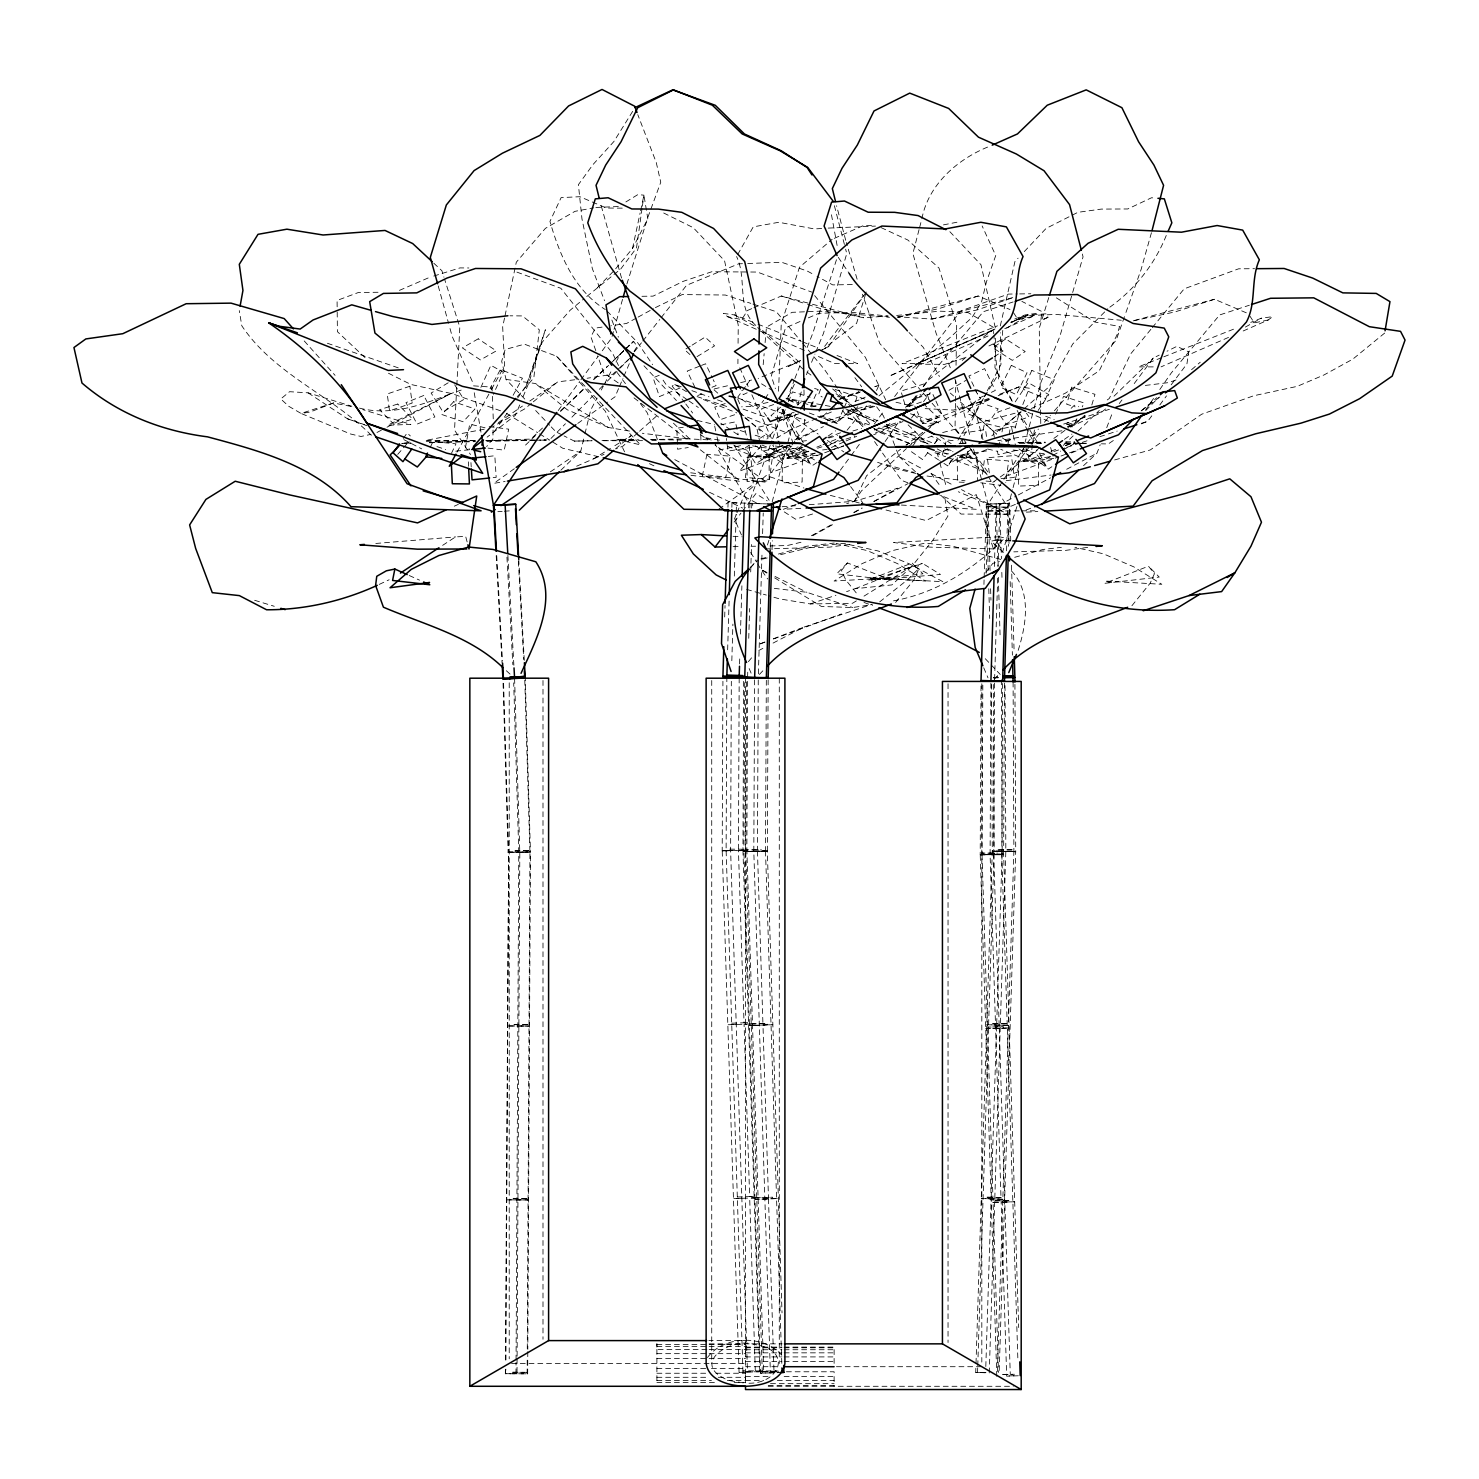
<?xml version="1.0" encoding="UTF-8"?>
<svg xmlns="http://www.w3.org/2000/svg" width="1479" height="1479" viewBox="0 0 1479 1479"><rect width="100%" height="100%" fill="white"/><g stroke="black" fill="none" stroke-linecap="round" stroke-linejoin="round"><path stroke-width="0.75" stroke-dasharray="5 3.75" d="M745.508 1374.878L745.508 1383.235L745.508 678.195M745.508 1352.028L745.508 1340.603L708.885 1340.603M747.579 681.375L746.858 850.702L722.196 850.61L722.917 681.283M726.855 676.716L726.115 850.61L722.196 850.61M730.626 850.647L722.214 850.943L739.075 1372.383L747.468 1372.068L730.626 850.647L731.329 681.32M738.465 849.186L739.186 676.753M742.014 850.684L742.014 849.205L726.134 849.149M743.66 681.357L742.957 850.684L746.858 850.702M527.781 1351.658L527.67 1373.825L505.337 1373.751L505.374 1369.166M505.411 1360.014L508.647 851.996L530.462 852.126L527.8 1349.366M505.337 1373.751L505.873 1369.129M505.929 1359.977L508.647 851.996M505.855 1373.695L512.289 1373.732L512.307 1372.253L527.67 1372.346L512.307 1372.253M513.231 1198.36L528.595 1198.452L513.231 1198.36L513.231 1199.82L528.595 1199.931L506.262 1199.857L528.595 1199.931M514.156 1024.448L529.537 1024.559L514.156 1024.448L514.156 1025.927L529.001 1026.075L507.205 1025.945L517.853 1026.038M515.986 1373.843L516.042 1362.399M516.06 1360.107L518.778 852.144L513.694 682.891M517.021 1372.272L517.095 1358.48M517.114 1356.169L517.946 1199.839M517.964 1198.36L518.87 1025.945L529.519 1026.019M518.889 1024.466L519.813 852.033L530.462 852.126M527.153 1373.88L527.227 1357.851M527.282 1348.7L529.944 852.163M768.156 679.841L767.342 851.46L765.512 851.516L743.919 851.405L744.732 679.785M743.919 851.405L745.73 851.331L746.562 677.437M754.623 679.878L753.809 851.497L770.393 1372.919L780.136 1372.586M767.342 851.46L757.451 849.889L758.265 677.474M765.512 851.516L766.325 679.915M1004.444 683.095L1003.631 854.714L1001.819 854.77L980.207 854.659L981.021 683.039M980.207 854.659L982.038 854.585L982.851 680.691M990.912 683.132L990.098 854.751L1006.681 1376.173L1018.384 1375.766M1003.631 854.714L993.759 853.143L994.572 680.71M1001.819 854.77L1002.633 683.169M737.91 363.686L737.947 359.157M738.076 343.276L738.243 325.14L724.562 260.766L693.318 227.711L660.78 211.552M955.434 403.416L955.046 428.134L960.574 435.51M955.471 401.179L955.785 380.953M956.044 365.258L956.673 324.862L938.999 268.069L907.81 240.005L879.728 226.971M493.062 430.019L492.914 438.986L486.628 446.566M493.246 418.834L492.415 396.187M995.478 338.229L994.96 367.698L1011.876 400.273M724.692 616.983L725.043 605.558M727.945 507.205L728.093 502.638L731.994 502.712L752.737 503.341L752.608 507.926M727.65 649.799L729.147 599.235M731.865 507.315L731.994 502.712M731.828 660.725L732.9 624.12M734.323 576.089L736.154 514.341M736.228 512.048L736.487 502.897L728.093 502.638M739.555 663.942L739.777 657.046M740.443 634.066L741.885 585.813M744.196 507.667L744.325 503.082L765.734 503.932M748.688 507.833L748.818 503.267L771.835 440.89M747.598 677.179L747.801 670.32M748.744 638.299L749.613 608.553M750.703 571.966L751.517 544.512M749.853 508.018L749.982 503.433L767.693 503.914M751.665 508.036L751.813 503.452M758.376 673.832L762.055 552.037M762.609 533.66L763.238 512.973M770.263 547.563L770.467 540.704M772.02 549.855L772.297 540.704M983.942 584.445L984.071 579.879M984.145 577.586L986.29 506.687L1009.695 507.352L1008.512 546.25M986.086 573.334L988.101 506.705M994.387 566.475L996.18 507.02L986.29 506.687M994.609 679.379L997.733 575.978M998.011 566.79L999.804 507.038L1009.695 507.352M1006.57 550.817L1007.883 507.352L1012.523 489.771M985.347 1372.789L975.733 1372.346L975.937 1365.468M976.011 1363.194L992.298 850.906L1013.891 851.571L1015.703 851.738L999.138 1373.159M977.545 1372.512L977.693 1367.927M977.767 1365.653L994.128 851.091L992.298 850.906M975.733 1372.346L981.427 1372.475L981.483 1371.015M987.011 1197.195L1002.891 1197.713L987.011 1197.195L986.955 1198.674L1004.648 1199.358L981.261 1198.526L1002.836 1199.192M992.538 1023.394L1008.419 1023.912L992.538 1023.394L992.483 1024.855L1010.175 1025.557L986.77 1024.725L1008.364 1025.372M985.809 1366.522L991.133 1198.766M991.189 1197.306L996.661 1024.965M996.717 1023.486L1002.189 851.164M989.248 1372.919L1005.831 851.497L1005.036 684.463M997.364 1371.532L1013.891 851.571M777.899 406.947L777.085 427.117L766.917 439.004M778.527 391.251L781.245 324.067L799.455 267.292L832.159 239.284M456.715 387.498L454.534 430.093L470.47 454.534M456.826 385.243L459.803 327.025L444.643 279.383M524.749 399.053L506.058 379.419L501.677 361.283L505.171 349.488L524.453 344.182L556.566 356.199L640.499 444.883L616.632 439.263L637.412 439.503M763.182 364.684L764.144 353.647M765.105 342.61L766.455 327.155L792.06 312.328L819.921 311.163L889.471 317.301M1002.762 330.409L998.51 378.975L1012.431 401.678M982.5 474.223L984.515 459.045L1008.641 460.949L1005.775 482.653M1007.846 445.29L1008.974 436.878M1009.251 434.771L1010.36 426.359L1016.923 427.357M1032.453 444.754L1031.602 451.058L1020.676 449.394M1032.73 442.646L1034.413 430.019M642.071 208.373L636.506 247.954L620.718 269.049L585.518 297.519M642.385 206.173L643.938 195.173L637.874 194.599L624.212 202.956M504.542 318.022L502.675 326.951L504.653 365.479L491.361 389.661M505.023 315.785L516.3 262.208L545.418 228.339L574.943 211.349L593.745 207.836M597.424 287.665L614.635 270.028L632.513 248.509L640.13 212.958M640.61 210.721L643.938 195.173L647.82 218.763L632.513 248.509M981.28 438.468L984.533 423.327L1002.928 427.616L1001.986 431.942M998.732 447.083L1000.118 440.594M725.117 1378.872C690.268 1362.325 733.085 1336.646 754.253 1344.522C794.648 1349.92 778.989 1386.1 745.508 1383.05M1000.303 325.916L1014.945 261.506L1018.07 258.196M560.855 470.23L580.785 451.077L584.427 435.954M584.944 433.791L590.694 410.034L597.035 398.017M919.051 229.633L912.876 253.575L936.133 333.367L950.664 368.53M919.624 227.452L921.306 220.926M921.879 218.763C928.479 184.08 958.226 158.493 990.08 146.088M772.167 501.899L795.406 414.028M797.736 405.246L801.803 389.864M1013.097 487.589L1024.152 445.845M1024.725 443.645L1033.451 410.681M1034.024 408.5L1041.013 382.137L1059.796 336.62L1083.053 256.828L1081.925 252.465M1015.204 428.06L1018.754 414.804M942.252 455.162L946.56 439.873L955.268 440.927M1151.438 232.721L1141.085 269.548L1125.223 314.509M613.434 331.592L611.603 338.081L599.587 354.387M614.044 329.429L622.604 299.146M626.893 284.005L648.098 216.673L660.762 182.231L656.232 162.413L637.782 114.641M968.061 451.465L966.212 458.009L955.323 456.715M855.528 401.733L858.689 391.066M1091.816 404.987L1094.978 394.301L1071.702 387.147L1066.655 404.229L1075.122 406.836M865.622 294.118L856.581 323.383L825.245 347.491M1048.777 297.538L1039.256 328.116L1040.809 426.876M768.951 540.223L766.196 548.912L829.46 547.138L851.368 544.124M1016.923 506.539L1002.503 552.166L996.68 539.983L991.115 541.185L1004.019 552.906M836.467 259.731L812.895 332.978L806.332 349.543M517.613 398.11L526.191 385.797L545.381 329.725L529.02 382.395L523.085 396.76M1124.465 316.654L1116.164 340.207L1051.865 413.676M820.586 389.199L818.571 394.745L822.195 397.001M526.191 385.797L542.257 342.111L570.228 310.165L583.817 298.924M772.63 438.745L783.741 408.629M786.92 400.033L794.075 380.658M1083.515 465.682L1096.937 453.24L1100.21 444.698M1106.736 427.653L1112.448 412.715M1022.802 404.562L1029.255 388.182L1018.865 386.943L997.419 395.078M794.87 378.513L800.601 364.019M785.257 409.683L783.667 413.639L805.759 420.239M788.455 401.77L792.467 391.861L810.141 397.167M811.361 406.392L814.559 398.48M519.702 404.969L515.468 415.229L487.109 437.137M736.209 514.71L734.453 518.963L741.46 534.954M737.078 512.603L744.954 493.487L766.159 475.572L803.966 488.033M806.406 374.742L808.126 370.6M811.546 362.337L814.947 354.054M815.816 351.984L823.489 333.367L846.764 253.575L845.637 249.212M1018.181 650.353C1026.223 624.951 1031.75 592.081 1011.377 570.839M618.573 388.589L615.061 396.779L609.459 400.772M619.461 386.537L622.973 378.365M623.861 376.313L630.017 362.004M1166.265 235.457C1154.766 264.149 1134.781 289.533 1109.527 307.392M1055.562 414.175L1063.567 396.409L1084.015 402.954L1082.24 406.91M843.27 409.591L837.927 421.441L817.499 414.878M844.158 407.612L847.726 399.718L837.502 396.427M876.511 390.548L878.951 385.15L874.625 386.703M1076.897 418.76L1074.235 424.676L1066.063 422.07M480.86 387.443L490.88 365.313L503.378 372.209L493.32 394.357M794.334 384.3L787.383 399.385L799.917 403.305M810.363 406.559L818.183 389.569L811.916 387.609M430.241 447.342L432.977 441.611L455.994 443.829L450.522 455.273M809.235 504.69L854.418 501.307L866.62 475.702L900.6 449.246M999.249 536.748L893.593 542.497L930.18 547.138L993.426 548.912L999.249 536.748L1004.814 537.949C973.995 569.212 935.967 593.56 892.133 601.084M951.256 460.098L949.13 464.166L971.407 449.376M959.723 443.811L962.884 437.71M963.938 435.676L986.16 392.952M987.214 390.918L1000.969 364.463L1000.414 332.72M601.25 390.031L603.377 386.019M604.43 384.022L611.825 370.009M616.04 362.004L620.274 353.999L623.602 350.856M513.102 395.318L522.457 378.217L500.42 369.491L490.067 388.496L494.06 390.086M457.011 452.149L490.252 391.676M737.688 254.573L753.236 226.879L778.786 222.275L814.448 228.949L825.874 228.247M957.967 440.095L983.498 398.424M634.029 351.466L637.153 346.382L633.585 341.39L625.266 349.266M984.663 396.538L997.419 375.721L993.943 335.992M632.661 111.369L613.877 141.54L592.968 164.594L578.4 184.672L581.968 218.892L592.321 268.568L604.541 300.736M990.061 570.432L988.046 504.099L1002.67 481.23M1003.871 479.325L1025.797 445.031M1027.018 443.127L1038.424 429.058M1015.223 401.863L1028.164 382.562L1048.796 394.597L1037.019 412.123M854.418 501.307L861.37 491.028L906.368 448.618M1171.165 384.799L1186.916 363.908L1188.765 351.91L1176.896 346.345L1167.06 351.207M866.269 292.029L828.647 346.548L821.751 350.153L863.496 295.652M494.319 431.591L509.035 410.441M885.089 441.555L899.177 421.275M909.419 406.522L917.091 395.466M923.488 386.259L935.005 369.676L983.35 311.699L1013.06 301.975M1145.707 409.775L1154.674 396.871M1159.795 389.513L1171.313 372.911L1219.639 314.953L1249.348 305.229M403.286 438.431L407.095 433.014L410.349 435.935M707.48 1357.537C724.137 1334.483 766.88 1334.483 783.556 1357.537M745.434 386.592L737.781 397.093L757.285 409.073L763.663 400.328M746.71 384.836L751.813 377.848M764.939 398.572L770.023 391.565M558.193 410.607L579.565 381.582M840.349 470.193L849.852 457.288M851.201 455.458L860.704 442.554M580.896 379.77L598.255 356.199M874.274 424.122L883.758 411.254M894.61 396.538L960.777 310.867L1008.475 294.081L1017.423 293.951M911.508 417.984L915.519 412.549M923.525 401.678L930.217 392.619M1141.437 423.881L1147.796 421.238L1151.808 415.802M1159.832 404.932L1166.506 395.873M912.081 446.769L922.656 432.589M927.888 452.463L922.6 459.562L909.437 450.319M886.402 424.288L934.469 443.755L937.15 440.058L931.511 436.083M794.907 441.056L771.409 472.448L822.546 453.572M796.294 439.208L804.576 428.134L804.41 416.893M1029.828 446.14L1007.698 475.683L1058.835 456.826M1031.196 444.292L1040.883 431.369M1119.252 403.601L1121.969 399.959M1134.227 383.56L1153.287 358.029L1159.203 355.108M734.12 522.087L740.924 513.176M742.292 511.401L755.898 493.598L767.231 500.9M751.036 567.252L756.582 560.079M934.525 443.682L938.721 438.246M953.363 458.656L947.762 465.885L940.404 461.097M985.938 572.281L992.871 563.333L999.416 561.521M634.399 351.78L641.461 342.795M642.866 341.002L659.782 319.427M661.187 317.634L686.57 285.281L738.668 263.835L745.453 263.576M907.44 406.67L916.019 395.817M923.192 386.777L928.923 379.53L992.002 330.279L996.217 328.486M847.06 430.26L866.749 405.782M895.608 602.471L913.874 579.953L918.145 570.45L912.173 562.944L868.45 580.082L922.933 573.815L912.173 562.944M1131.916 605.724L1150.163 583.207L1154.433 573.704L1148.48 566.198L1104.739 583.318L1159.222 577.069L1148.48 566.198M1150.865 329.355L1130.585 354.017L1109.324 398.461L1105.626 401.123M1152.307 327.58L1184.18 288.83L1238.607 268.808L1254.543 268.697M748.392 661.668L752.589 656.602M761.112 445.789L739.297 471.246L801.803 447.471M397.722 454.386L402.029 449.431M403.471 447.767L409.221 441.167M857.802 406.67L851.941 413.362L831.568 422.809M1044.396 422.218L1050.386 415.377M517.243 396.723L533.827 377.903L539.317 329.817L522.494 315.933L509.996 315.803M1024.281 251.596L1046.06 228.45L1077.858 212.329L1101.3 209.094L1127.793 208.964L1151.512 197.761L1155.783 198.131M759.393 674.442L763.885 669.728M994.202 679.268L1000.192 672.963M889.951 423.438L882.205 431.554L873.682 434.697M1021.176 411.901L991.817 435.824M550.964 438.45L565.459 423.715M571.911 417.17L592.839 395.891M599.272 389.347L605.724 382.784M607.333 381.157L618.61 369.695M620.219 368.049L629.869 358.232M1145.652 410.626L1158.408 397.722M847.449 562.944L836.707 573.815L891.19 580.082L847.449 562.944L841.496 570.45L845.766 579.953L858.393 595.556M1063.29 445.419L1076.379 432.718M1078.006 431.128L1099.285 410.459M1114.02 396.169L1153.287 358.029M525.544 445.087L535.509 435.492M560.43 411.532L585.388 387.664M593.671 379.567L608.664 365.313M610.328 363.723L623.62 350.967M625.284 349.377L633.585 341.39L628.63 346.123M542.479 428.041L530.869 439.078L487.072 440.539M560.689 410.718L585.555 387.073M593.837 379.197L607.093 366.607M613.711 360.303L626.967 347.694M826.632 412.844L821.714 417.503L836.966 422.846L851.701 408.888M1071.129 408.333L1074.401 405.228L1078.746 406.762M1084.717 415.248L1073.255 426.1L1064.547 423.049M628.316 359.693L612.676 374.335L587.108 378.254M750.019 567.733L758.283 560.134M637.948 432.681L622.955 446.122L616.651 448.858M639.612 431.184L656.288 416.265M999.249 430.888L1020.769 411.809M908.069 447.12L925.022 432.127M926.723 430.629L936.891 421.626L929.607 427.135M1024.097 408.87L1048.925 386.888L1072.719 344.015L1107.845 308.76M780.672 407.187L771.003 415.636L782.909 420.849L792.559 412.419M962.237 360.451L967.451 355.94M1191.556 369.695L1200.264 362.189M615.467 448.932L631.274 435.565L612.38 447.231M906.627 406.17L920.53 394.412M1141.196 410.885L1156.837 397.648M815.447 453.129L786.957 458.102L803.984 443.885L783.094 409.775M1049.554 456.752L1023.265 461.356L1040.273 447.139M531.553 403.249L524.601 408.943L492.895 426.636M533.309 401.826L557.675 381.878L578.049 379.363M1384.695 333.052L1352.786 359.157L1323.945 374.982L1297.249 386.352L1253.748 395.743L1201.651 414.231L1150.2 449.986L1111.709 460.764M878.896 395.928L948.427 338.987L972.184 317.338L981.538 302.03L986.438 281.842L995.737 255.553L982.148 225.973M879.691 601.898L907.551 579.731L916.888 570.413L918.33 565.015L922.489 563.333L940.478 574.462L871.593 580.193L922.489 563.333M1105.626 408.962L1100.376 413.103L1070.001 427.08M1004.777 328.652L1031.972 316.709L1036.261 313.419L1025.058 314.935L1012.32 319.963M1243.173 330.982L1268.279 319.963L1272.569 316.654L1261.347 318.188L1250.735 322.385M922.341 432.663L905.961 445.087L931.844 436.25M905.425 407.224L923.599 393.691M1141.733 410.459L1159.887 396.945M992.797 482.357L998.343 478.364M1000.192 477.033L1037.186 450.392M1053.843 438.413L1068.633 427.764M1070.482 426.433L1085.29 415.765M718.868 509.09L753.329 484.446L750.297 451.446L733.307 445.161M514.322 468.714L493.801 483.356L505.115 481.47M577.753 423.419L607.592 402.103M828.129 436.083L835.653 430.814M1064.418 439.337L1071.942 434.068M498.331 422.643L522.438 406.078M529.852 400.994L557.675 381.878M550.354 471.856L580.785 451.077M1113.336 440.52L1108.307 443.94L1101.393 443.829M442.628 545.344L455.55 536.914L465.645 536.378L467.327 542.682M802.949 447.213L799.27 449.616L811.879 465.885L817.388 462.298M1051.846 466.735L1048.167 469.139L1035.559 452.851M994.202 356.753L1003.058 351.022L990.19 342.167M749.224 445.234L745.49 447.619L755.695 463.814L776.161 450.651L772.759 445.253M760.391 438.061L765.974 434.475L768.248 438.061M856.341 600.899L852.514 603.284L810.4 603.95L779.47 598.866L768.507 595.704M864.013 596.129L911.914 566.328L933.046 539.946L947.91 516.116L944.378 495.077M576.644 466.199L593.486 458.878L610.494 448.396M690.231 346.271L684.666 349.691L692.56 356.957M692.098 345.125L705.113 337.12L714.597 345.846L694.15 358.399M1067.709 427.246L1085.142 416.542M448.192 382.784L431.147 393.044L442.979 411.938L463.833 399.422L453.184 382.414M949.019 390.253L965.879 380.417M1006.7 328.116L1028.349 315.563L1056.209 314.417L1121.341 320.24M681.227 386.814L674.831 384.503L672.15 386.037L684.444 402.233M804.447 449.708L790.137 457.843L781.097 445.419M812.84 535.657L834.581 523.511M854.344 512.473L862.257 508.055M874.126 501.436L908.198 483.541M1011.063 322.699L1025.058 314.935M1245.373 327.062L1261.347 318.188M636.192 318.17L626.578 323.457L610.993 325.768M638.115 317.098L653.496 308.649M811.398 535.749L833.509 523.584M853.623 512.529L861.665 508.11M873.719 501.473L897.845 488.199L846.709 503.673M787.697 445.327L762.184 459.359L725.579 445.586M797.514 439.929L823.415 426.581M814.448 453.24L800.49 460.782L762.258 445.161M826.41 446.769L838.371 440.298M1050.737 456.475L1036.779 464.036L1000.691 449.283M1052.734 455.403L1060.72 451.095M1062.698 450.004L1074.678 443.552L1065.287 443.441M1019.271 510.865L988.046 510.994L1016.276 496.02M1018.291 494.947L1050.552 477.828M1066.692 469.268L1096.937 453.24M376.979 432.478L384.984 428.263M386.98 427.209L450.947 393.58L461.208 390.068M758.801 650.501L762.868 648.375M773.055 643.088L803.633 627.207L871.186 604.56M798.863 361.246L758.191 378.458M800.49 360.562L788.436 366.552L800.194 360.765M824.616 348.545L828.647 346.548L824.672 348.508M947.281 449.228L937.501 454.09L939.257 460.598M655.419 307.595L682.189 294.58L725.357 295.024L750.814 303.361M964.493 357.807L944.711 364.352L915.834 364.167L994.036 329.872M988.933 345.957L1047.964 317.301L1046.577 313.788L1027.85 315.027L1010.97 322.2M747.209 392.785L743.271 394.653L741.33 390.678M983.498 396.039L979.579 397.906L977.619 393.913M991.355 392.342L995.293 390.474L984.607 368.604L968.874 376.017L976.658 391.935M379.234 584.408L389.143 579.768M782.631 445.493L774.478 449.283L752.534 445.845M794.87 439.818L813.228 431.295M861.055 399.071L865.233 397.148M808.884 451.631L763.146 457.214L793.095 443.478L782.188 409.738M454.293 506.188L458.361 504.339M1031.251 408.518L1065.12 393.322L1099.285 370.748L1116.978 334.92L1119.621 326.452L1094.793 322.034L1056.302 297.797M992.002 330.279L889.563 376.017L994.332 329.817M1047.964 317.301L1040.828 320.481L1041.882 311.551L1021.878 301.383M831.383 447.508L844.028 441.888M846.154 440.945L856.692 436.268M834.267 238.359L863.865 225.381L874.958 225.677M988.046 335.992L924.782 363.612L902.024 363.649L997.475 325.842M1228.531 337.397L1161.07 366.866M800.047 321.498L785.497 327.857L771.298 376.054L775.384 388.681M808.347 317.856L818.756 313.308L852.237 312.365L888.343 316.099M928.109 426.414L991.041 398.979M399.459 290.365L429.409 277.423M593.486 458.878L604.024 454.33M816.648 418.391L784.924 432.145L738.89 413.732M818.756 417.466L831.457 411.957M1018.865 386.943L997.604 395.984M751.757 308.649L747.524 310.461L741.663 319.63L727.65 316.709L723.36 313.419L734.582 314.935L755.787 323.328M753.865 307.743L781.374 296.003L810.252 303.657M1015.407 504.357L993.204 513.731L1007.883 514.248L961.498 489.641M659.227 375.278L653.126 377.811L659.412 396.594L681.764 387.258M843.659 446.159L828.591 450.836M875.457 432.959L903.022 421.515M1071.462 452.925L1077.821 450.3M986.752 449.505L959.15 460.782L955.157 458.619M1005.868 441.703L1012.228 439.097L1001.745 441.814M875.383 386.592L878.951 385.15M816.796 447.157L820.974 445.456M823.063 444.606L837.706 438.671M1050.996 451.243L1057.282 448.71M1065.638 445.308L1073.994 441.925M697.755 395.54L701.896 393.895M989.765 399.108L953.456 410.09L924.172 408.574M699.475 366.219L687.199 371.1L695.759 388.995M701.508 365.405L705.612 363.779L712.249 377.7M711.972 387.276L716.058 385.649L713.211 379.678M1161.662 357.659L1138.331 366.903L1154.249 366.884M1163.788 356.827L1235.889 328.264M855.102 588.716L911.914 566.328L891.892 584.908L855.102 588.716L846.58 591.618M796.164 504.339L783.334 509.312L801.489 508.277M1026.038 510.07L1032.471 507.593M350.874 406.411L333.551 402.972L309.832 412.123L301.013 413.417L288.812 406.318L280.77 398.96L289.57 391.695L308.094 392.841L351.836 406.263M764.902 642.034L758.45 644.511L764.828 642.145M773.517 638.743L803.633 627.207M827.667 437.636L844.916 431.073M988.841 398.35L922.378 423.623L938.777 422.902L910.472 413.787M1175.953 379.974L1169.039 382.543L1142.435 385.779M824.672 452.777L831.069 450.429M833.195 449.634L843.843 445.697M1060.961 456.031L1067.357 453.665M1069.483 452.888L1078.006 449.745M773.351 639.02L841.44 613.914M777.251 421.404L796.719 414.471M839.998 399.034L859.465 392.101M779.378 420.646L798.586 413.843M839.129 399.459L860.464 391.898M773.683 404.543L761.445 408.851L766.492 416.08M778.416 418.649L792.707 413.639M908.476 406.577L921.528 401.974M1009.991 407.797L997.733 412.105L1006.57 424.769L1028.996 416.875L1026.481 413.251M1065.472 445.678L1075.03 442.369M725.209 403.545L714.745 407.132L720.218 419.666L736.949 413.954M942.641 432.571L1018.107 412.401M810.4 603.95L835.931 595.242M854.917 401.401L858.966 400.033M827.39 420.812L873.091 406.059M786.957 458.102L808.81 451.058M817.554 448.248L821.917 446.843M830.662 444.033L843.769 439.799M845.951 439.097L854.696 436.287M874.348 429.945L900.582 421.497M1063.697 424.048L1109.379 409.313M1023.265 461.356L1045.098 454.312M1053.843 451.502L1064.769 447.989M1066.951 447.268L1080.058 443.053M1082.258 442.35L1088.803 440.243M1099.729 436.712L1106.292 434.604M1108.474 433.902L1117.2 431.092M1141.252 423.345L1147.796 421.238M333.551 402.972L301.013 413.417L350.486 433.976L360.987 436.471L370.989 434.364M978.266 296.003L938.851 308.649L896.089 317.763L978.266 296.003L1009.991 309.555M1246.298 312.808L1214.555 299.257L1175.158 311.884L1132.378 321.017M776.549 418.15L794.112 412.53M811.694 406.928L816.075 405.523M840.238 397.814L857.82 392.212M433.772 276.055L460.006 267.902L468.843 267.976M924.227 383.893L900.951 391.066L902.856 397.463M874.718 406.411L864.124 409.628L848.854 410.312L874.181 421.275M812.6 514.008L795.554 519.184L782.336 510.643M763.146 457.214L798.161 446.972M828.813 438.006L837.558 435.455M852.884 430.962L861.628 428.411M760.946 558.877L767.49 557.065M778.398 554.052L806.758 546.232L834.23 543.033M1014.686 557.306L1043.046 549.467L1061.367 547.341M915.519 431.886L905.203 434.715L882.945 425.046M931.825 319.094L1013.873 297.316L976.843 310.035L931.825 319.094L897.494 316.728M1134.596 320.425L1214.555 299.257M762.739 559.044L767.194 557.953M780.561 554.68L813.986 546.49L843.566 543.366L878.082 550.964L909.77 564.035L942.918 581.691L871.63 577.901L880.356 579.454M714.32 388.922L727.483 385.779M740.646 382.636L751.609 380.029M800.971 542.275L787.124 545.566L769.117 545.936M1016.498 450.374L998.14 454.663L996.735 448.174M768.026 402.399L750.056 406.54L741.626 406.817M484.243 429.206L424.307 440.668M884.257 579.269L891.079 577.771L834.101 581.044L862.165 563.591L892.558 550.558L925.41 543.033L952.883 546.232L1000.876 559.469M848.854 410.312L873.645 405.098M1031.972 316.709L1017.977 319.63L1012.117 310.461M1268.279 319.963L1254.266 322.884L1249.589 315.545M740.554 445.66L719.811 449.856L718.886 445.53M720.92 424.806L735.433 421.866L738.224 434.844M943.454 224.882L960.574 221.517M1061.904 430.796L997.863 440.668M683.28 427.228L676.846 428.244L677.567 449.209L688.271 447.527M752.072 447.397L728.019 451.058L726.337 438.45M961.516 433.273L985.569 429.613L986.678 438.024M964.326 454.312L988.36 450.651M602.082 327.099L595.39 328.098L590.879 336.824L596.924 353.777M774.663 577.864L821.363 606.445L852.68 607.518L872.425 604.578M1087.657 547.378L1065.749 550.373L1013.799 551.852M1006.238 480.675L1051.014 475.036M822.601 449.949L827.168 449.394M802.173 441.186L806.536 440.668M817.388 455.162L793.428 458.009L789.731 444.92M1053.677 458.416L1029.717 461.263L1026.019 448.174M404.044 443.127L410.811 442.332M455.754 451.169L469.435 449.745M488.236 456.456L494.818 455.754L496.168 477.329L491.786 477.772M770.393 1372.919L760.502 1373.159L743.919 851.738L745.749 851.571L767.324 850.906L782.021 1312.871M743.919 851.738L767.324 850.906M996.791 1376.413L980.226 854.991L982.038 854.825L1003.631 854.159L1018.68 1327.569M980.226 854.991L1003.631 854.159M753.255 1197.953L753.199 1196.474L749.65 1196.603L744.066 1024.263L767.102 1023.394L767.157 1024.855L749.446 1025.557L759.337 1025.298M987.565 1028.626L985.754 1028.792L1009.159 1027.979L987.565 1028.626L1003.446 1028.108L1003.391 1026.629L987.51 1027.147L1003.391 1026.629M756.786 1199.192L754.974 1199.358L778.379 1198.526L756.786 1199.192L772.667 1198.674L772.63 1197.195L756.749 1197.713L772.63 1197.195M1008.918 1200.449L993.038 1200.966L1008.918 1200.449L1008.974 1201.928L991.281 1202.612L1001.154 1202.372M760.502 1373.159L778.194 1372.475L778.157 1371.015L742.939 1370.811M375.814 543.459L455.55 536.914M1001.117 478.53L1014.28 477.495L1011.414 455.791L987.288 457.714L989.303 472.892M782.132 506.724L795.684 505.707M497.868 511.697L502.157 511.383M504.302 511.235L512.899 510.625M807.645 304.434L820.771 308.649L863.551 317.763L887.825 316.062M896.644 315.452L939.72 311.163L967.58 312.328L993.167 327.155L993.759 333.773M828.166 228.099L875.494 226.102M1026.444 512.159L1037.796 511.531M965.953 443.423L959.021 443.404L965.879 443.053M595.852 207.448L618.37 206.542M747.727 263.502L781.615 262.264L807.238 271.027L815.095 275.297M739.075 1372.383L763.719 1371.588L746.858 850.148L738.446 850.462L744.029 1022.802L747.579 1022.673L747.634 1024.134M736.228 1024.448L727.834 1024.744L752.478 1023.967M751.258 1025.372L772.851 1024.725L762.961 1024.965L768.451 1197.306M741.848 1198.267L733.455 1198.563L758.098 1197.787L749.687 1198.082L755.27 1370.423L758.819 1370.293M993.093 1202.445L1014.686 1201.78L1004.796 1202.02L1010.268 1374.361L1014.446 1374.25L1014.502 1375.729L1005.424 1376.025M1002.466 1374.638L1010.268 1374.361M410.996 443.071L401.789 443.386L410.977 443.164M429.446 442.461L475.554 440.927M988.231 570.432L986.234 504.117L1009.639 503.433L1010.878 544.605M986.234 504.117L1009.639 503.433M988.046 510.994L1002.725 510.495L958.337 491.749M515.043 850.906L530.406 850.425L515.043 850.906L515.099 852.385L530.443 851.886L525.248 678.066M503.063 683.243L508.129 852.496L530.443 851.886M722.214 850.943L746.858 850.148M731.698 1023.191L747.579 1022.673M751.221 1023.912L767.102 1023.394M737.318 1196.992L753.199 1196.474M762.277 1371.532L778.157 1371.015M1003.113 1374.62L1014.446 1374.25M993.296 677.918L1001.098 677.696M508.129 852.496L515.099 852.385M429.354 442.739L475.314 441.666M486.813 441.389L532.773 440.317M535.065 440.261L546.546 439.984L539.632 440.039M574.296 441.093L592.099 440.76L574.296 441.093L564.072 435.935M601.99 440.539L638.928 439.799M650.483 439.559L687.421 438.819L711.713 440.021M733.085 546.657L739.833 546.527M751.092 546.306L755.603 546.213M852.292 284.578L832.732 284.892L817.055 276.37M641.96 296.299L653.071 296.133L683.261 281.324L711.824 271.729L757.322 272.062L811.749 292.084M959.021 443.404L965.824 443.312M1017.977 442.554L1045.191 442.166M1065.601 441.87L1074.66 441.74M1019.66 293.914L1030.863 293.766M378.032 292.269L358.417 292.491L337.083 300.44L337.157 307.133M997.992 849.926L1013.891 849.87L997.992 849.926L998.011 851.405L992.298 851.46L991.503 684.426M1014.927 684.37L1015.722 851.405L992.298 851.46M475.11 440.576L424.399 441.001L474.371 440.631M486.628 440.483L537.339 440.058M485.722 440.557L538.005 440.169M540.279 440.15L549.356 440.095M1021.508 510.865L1034.893 510.81M998.011 851.405L1015.722 851.405M603.58 440.742L642.57 440.65M651.74 440.631L656.325 440.613M993.296 677.622L1001.098 677.604M1019.086 443.423L1044.507 443.423M1076.841 443.441L1086.085 443.441M709.162 1343.856L782.151 1343.856M656.898 1344.522L706.888 1344.522M709.162 1344.522L745.508 1344.522M656.898 1346.482L706.888 1346.482M709.162 1346.482L745.508 1346.482M745.508 1347.11L781.873 1347.11M784.147 1347.11L834.119 1347.11L834.119 1365.006M745.508 1347.776L781.873 1347.776M784.147 1347.776L834.119 1347.776M706.888 1349.606L656.898 1349.606L656.898 1343.856L656.898 1383.05M709.162 1349.606L745.508 1349.606M745.508 1349.735L781.873 1349.735M784.147 1349.735L834.119 1349.735M745.508 1352.841L781.873 1352.841M784.147 1352.841L834.119 1352.841M656.898 1353.655L706.888 1353.655M709.162 1353.655L745.508 1353.655M745.508 1356.909L781.873 1356.909M784.147 1356.909L834.119 1356.909M656.898 1358.388L706.888 1358.388M709.162 1358.388L745.508 1358.388M745.508 1361.623L781.873 1361.623M784.147 1361.623L834.119 1361.623M511.531 1363.453L745.508 1363.453M745.508 1366.707L777.325 1366.707M836.43 1366.707L981.816 1366.707M656.898 1368.519L709.162 1368.519M711.436 1368.519L745.508 1368.519M745.508 1371.772L777.325 1371.772M786.403 1371.772L834.119 1371.772L834.119 1386.285M656.898 1373.251L706.888 1373.251M715.984 1373.251L745.508 1373.251M745.508 1376.505L770.504 1376.505M784.147 1376.505L834.119 1376.505M656.898 1377.3L709.162 1377.3M718.258 1377.3L745.508 1377.3M656.898 1380.425L711.436 1380.425M727.335 1380.425L745.508 1380.425M745.508 1380.554L763.682 1380.554M777.325 1380.554L834.119 1380.554M656.898 1382.384L715.984 1382.384M734.157 1382.384L745.508 1382.384M770.504 1383.66L834.119 1383.66M768.23 1385.62L834.119 1385.62M768.23 1386.285L1013.3 1386.285M839.406 363.631L834.859 363.612L815.521 355.274M848.502 363.631L857.598 363.649L834.267 354.424M1007.883 514.248L961.036 514.063L940.921 495.391M757.451 849.889L745.749 849.87L761.63 849.926M993.759 853.143L982.038 853.106L997.937 853.18M745.73 851.331L761.63 851.405M982.038 854.585L997.918 854.659M512.289 1373.732L527.67 1373.825M622.252 208.151L606.445 208.04L579.86 196.707L561.133 197.613L549.948 221.406C559.728 255.183 574.24 290.087 605.318 309.555M508.129 852.052L518.778 852.144M651.278 439.651L681.301 440.002M1018.236 442.387L1045.468 442.739M1065.897 442.997L1079.522 443.182M1081.796 443.201L1086.325 443.275M1018.643 442.498L1043.934 442.905M1064.621 443.238L1078.413 443.46M1080.705 443.497L1087.601 443.608M1015.703 851.738L994.128 851.091M981.427 1372.475L985.975 1372.623M964.179 482.32L957.505 482.062L957.227 457.787L977.231 458.564L977.471 480.638M1067.413 426.599L1073.551 426.876L1064.972 423.604M996.68 539.983L1010.471 540.741M733.029 536.304L742.088 536.803M901.377 505.06L976.306 509.312L939.941 495.225M473.539 385.853L491.971 387.11L492.304 393.913M743.327 1382.883L728.629 1380.425M986.031 481.082L994.812 481.784M687.421 438.819L642.33 433.255M1013.097 449.986L1044.729 453.794M806.184 450.263L772.593 445.641M690.989 475.314L740.665 481.396L699.086 448.821M774.293 588.346L806.887 592.321L852.68 607.518M927 476.035L965.066 480.823M980.743 482.801L1000.895 485.334M690.693 472.799L766.843 482.357L715.041 445.068M489.161 426.655L508.684 429.15L504.228 450.189L482.542 447.397M506.058 379.419L535.472 383.523L608.461 427.505L631.034 431.332M719.478 440.15L704.059 437.488L710.512 439.929M935.412 451.594L948.575 453.887M957.338 455.421L972.664 458.102L965.861 452.408M805.852 401.918L785.996 398.258L801.008 402.473M808.052 402.306L834.544 407.169M359.526 408.13C390.77 416.172 422.088 405.117 450.947 393.58L387.609 425.268L410.922 424.381L362.78 409.628M737.836 398.054L794.278 417.485L818.164 434.087M1111.672 582.523L1104.85 581.025L1161.828 584.297L1133.764 566.845L1103.371 553.812L1074.9 547.285M875.383 579.269L868.543 577.771L925.54 581.044L897.457 563.591L867.082 550.558L836.411 543.532M895.997 402.27L911.175 405.653M915.926 473.465L895.997 468.825L875.66 461.614M987.584 449.024L997.789 451.409M697.219 420.443L714.412 424.473M598.718 456.771L562.796 448.266L551.186 441.075M485.057 427.801L469.73 424.085L465.386 448.008L469.749 449.061M830.311 495.373L859.281 502.989M812.47 304.249L863.551 317.763M886.013 510.015L926.15 520.571L976.269 494.596L993.426 548.912M803.152 403.083L816.038 406.688M886.346 464.609L914.151 472.43M746.599 589.363L766.325 595.076M697.053 396.594L728.999 407.243M254.647 600.289L274.281 606.298M740.203 430.518L746.581 432.534M755.103 435.214L763.608 437.913M787.013 445.29L793.41 447.305L816.685 461.245M781.374 296.003L805.445 303.731M864.79 399.053L832.141 388.515L849.519 403.231M842.79 410.737L848.133 417.984L869.985 425.028M878.729 427.838L928.978 444.033M944.268 448.95L953.012 451.761M961.738 454.589L972.664 458.102M752.94 304.064L776.29 311.699L801.193 341.557M436.971 446.603L445.697 449.524M308.094 392.841L347.473 418.779L364.315 424.602M327.414 343.257L399.182 368.179M500.531 410.792L452.426 393.765L410.848 384.448L388.478 373.244M347.473 418.779L366.884 425.712M691.895 390.659L708.959 396.797M717.5 399.885L723.897 402.177M743.105 409.11L764.44 416.782M864.013 602.471L872.481 605.521M516.91 272.118L560.855 288.294L612.676 353.407L618.499 365.535M909.4 443.349L877.435 431.554L874.329 428.3M934.968 452.777L945.617 456.715M947.743 457.492L988.231 472.448L967.488 444.735M1045.671 416.265L1054.25 419.537M809.383 413.029L837.262 423.623M907.847 482.801L901.432 480.305L882.223 452.629M757.914 324.178L800.324 340.965M802.45 341.815L817.295 347.694M703.301 399.496L736.782 412.9M878.045 420.905L863.44 414.989L851.257 404.691M947.022 448.84L951.2 450.54M848.133 417.984L865.086 425.028M873.571 428.559L909.622 443.515M608.461 427.505L567.141 409.701L535.472 383.523M884.719 425.841L899.491 432.219M845.729 408.888L875.623 421.866M1027.96 412.29L1048.944 421.423M727.65 316.709L807.164 351.595M788.714 400.143L798.623 404.525M409.239 575.516L419.518 580.138M649.429 463.666L655.641 466.643M709.495 492.304L742.643 508.092M767.009 572.502L761.038 569.526L757.599 563.832M774.996 576.459L806.887 592.321M562.038 434.9L555.901 431.794L551.223 426.895M403.859 439.651L421.737 448.895M896.551 450.078L898.992 456.475L923.192 469.324M931.252 473.594L953.437 485.352M674.794 459.655L759.485 504.579M907.293 432.755L927.241 443.534M937.205 448.913L947.189 454.312M734.582 314.935L760.539 329.355M766.88 573.094L761.038 569.526L767.656 578.936M761.556 383.837L771.298 389.827M674.831 384.503L686.607 391.769M506.65 413.473L537.635 432.663M539.576 433.865L549.245 439.873M737.892 434.715L720.772 423.216M755.381 445.845L782.576 463.13L775.125 446.566M940.126 436.434L951.163 443.626M927.536 452.722L938.555 459.895M1002.244 437.839L1007.828 441.537M1018.957 448.932L1046.799 467.419L1038.332 451.132M744.824 417.817L771.52 438.283M782.65 445.678L810.492 464.166L803.097 449.93M618.204 382.895L603.709 372.837L597.664 355.884M827.353 440.465L843.899 451.964M687.106 399.644L666.548 385.261L661.464 377.774M688.974 400.957L698.328 407.501M936.54 437.673L945.802 444.329M960.592 454.977L986.493 473.631M700.251 434.419L707.646 439.744M806.961 372.061L812.415 376.128M836.042 393.691L852.385 405.856M634.01 397.851L688.234 440.335M762.535 330.464L800.878 363.446M803.337 369.362L762.129 332.128M950.313 393.081L953.622 396.002M960.241 401.863L996.68 434.142L971.832 412.123M714.024 389.827L718.979 394.227M745.49 417.688L760.391 430.888M371.321 435.288C331.167 395.059 274.077 374.242 241.798 325.768L239.284 310.608M506.354 670.745L511.42 675.367M898.992 456.475L915.76 472.041M433.772 263.188L441.888 270.731L443.959 277.22M365.036 357.604L337.397 331.666L337.175 309.37M923.173 403.527L937.908 417.503L922.674 422.846L912.839 413.547M908.106 424.843L927.74 443.903M673.444 423.179L691.433 440.65M847.097 410.644L863.033 426.784M607.019 311.015L637.32 342.185L652.572 364.666M908.975 332.498L923.21 347.269L939.424 376.498M854.196 407.224L872.776 426.692M985.273 658.71L989.765 663.424M991.263 664.995L1000.229 674.442M535.657 410.515L549.67 425.249M949.869 231.704L980.984 264.759L995.626 329.17M755.806 325.435C736.117 307.872 747.339 278.533 736.579 256.551M643.957 365.775L676.439 400.55M304.23 340.946L335.067 375.352M556.566 356.199L605.299 411.18L624.563 451.834M921.62 391.269L879.765 343.461L862.405 294.21M923.118 392.989L930.605 401.53M932.084 403.231L960.5 435.732M802.653 343.313L824.616 369.676L837.41 388.09M814.633 295.597L865.344 357.271L885.644 399.681M685.812 404.026L692.653 413.029M966.101 442.905L961.96 437.359L962.921 443.792M854.899 377.681L861.702 386.795M876.677 406.854L883.481 415.969L885.939 422.365M850.61 486.573L862.775 502.86M617.224 372.616L626.763 385.372M640.389 403.601L647.192 412.715L657.804 440.446M799.769 439.836L792.023 429.206L775.92 438.339L779.803 443.645M930.994 473.28L941.125 487.349M838.704 389.938L850.222 406.522M851.497 408.37L863.015 424.954M874.551 441.555L880.948 450.781M838.297 257.364L849.131 273.319M974.827 389.846L980.706 398.627L960.093 410.626L955.379 403.619M971.352 450.189L987.177 474.962M988.397 476.867L1007.883 507.352M733.843 445.031L769.135 500.29M1019.401 413.029L1028.681 428.189M1029.846 430.075L1037.962 443.349M750.703 552.443L756.453 561.928M714.246 442.572L748.818 503.267M1017.164 410.441L1024.577 424.676M1025.631 426.71L1034.098 442.997M781.929 409.221L797.81 439.744M935.024 399.09L932.362 393.155L911.914 399.718L916.351 409.591M935.911 401.049L942.141 414.878L921.694 421.441L917.239 411.569M739.777 367.827L748.152 386.481M751.868 394.764L771.409 438.283M472.319 381.49L452.204 336.472L449.172 325.491M737.744 399.238L740.48 405.523M983.738 667.75L988.009 677.863M749.15 668.545L751.72 674.609M970.705 401.678L977.175 418.058L983.701 442.35M886.753 424.491L895.719 447.952M611.881 320.019L618.407 337.175M857.117 279.217L846.321 242.482M621.568 278.107L600.289 202.531M927.388 394.579L929.274 400.975M903.484 399.607L906.017 408.149M1050.608 447.49L1053.066 456.216M845.711 240.301L836.578 205.766M438.228 285.946L448.562 323.291M939.831 462.779L946.246 486.665M745.028 430.26L747.394 439.097M954.935 378.883L970.039 435.991M973.533 449.172L988.046 504.099M834.378 205.71L845.082 247.048M994.406 437.359L993.001 430.87L1011.396 426.581L1012.782 433.07M759.966 442.757L756.712 427.616L775.088 423.327L780.209 447.12L761.833 451.409L760.428 444.92M714.69 426.063L716.557 434.715M717.019 436.878L718.424 443.367M1013.244 435.233L1015.574 446.048M831.475 214.769L837.706 248.731M474.241 392.748L481.156 433.292M749.132 445.586L749.908 456.401L774.072 453.554L773.462 444.902M470.951 462.594L471.228 466.902M518.759 559.358L524.269 660.355M518.353 561.262L523.714 659.486M507.889 555.438L513.897 665.624M506.946 557.213L512.825 664.607M496.722 555.734L502.453 660.817M496.204 555.605L502.065 662.98M468.344 461.855L468.566 466.273M700.769 435.029L701.046 443.423M742.939 850.24L759.799 1371.68M726.134 850.85L742.976 1372.29M1001.801 854.326L1017.885 1359.756M993.74 854.4L999.212 1026.74M999.268 1028.219L1004.74 1200.541M982.038 854.825L998.491 1372.475M765.512 851.091L781.799 1363.361M757.451 851.164L762.924 1023.486M768.488 1198.766L773.979 1371.107M745.749 851.571L762.314 1372.993M1011.507 565.2L1014.132 652.11M1007.828 503.452L1009.14 547.119M1010.175 581.58L1012.394 655.123M999.767 503.766L1001.412 558.655M1001.819 572.373L1002.041 579.25M996.125 503.784L997.992 565.828M998.343 577.328L1000.137 637.061M997.142 676.273L997.179 677.752M990.616 588.734L990.948 600.16M988.785 588.734L989.691 618.462M524.786 680.303L529.926 851.83M514.6 678.436L519.758 850.776M503.581 683.298L508.647 852.551M803.984 389.938L804.095 396.686M1013.097 682.041L1013.891 851.331M1001.375 679.767L1002.17 849.889M993.315 684.481L994.11 851.516M981.816 683.742L981.816 1362.085M948.039 683.742L948.039 1342.507M779.285 678.195L779.285 1363.453M711.732 680.506L711.732 1363.453M542.996 680.488L542.996 1339.253M509.22 682.799L509.22 1358.831M782.409 458.564L782.132 482.857L802.117 482.062L802.394 457.787L782.409 458.564M1018.698 461.818L1018.439 486.092L1038.424 485.315L1038.702 461.041L1018.698 461.818M748.208 455.791L745.361 477.495L769.468 479.399L772.334 457.714L748.208 455.791M706.962 454.256L702.322 475.905L725.653 477.791L730.312 456.161L706.962 454.256M1031.843 370.416L1023.228 389.273L1045.671 398.609L1054.287 379.752L1031.843 370.416M1011.322 365.368L1000.636 387.221L1016.35 394.653L1027.055 372.782L1011.322 365.368M975.733 400.957L966.933 413.639L989.359 421.515L998.196 408.851L975.733 400.957M453.665 401.715L441.833 414.508L463.093 421.774L474.944 408.999L453.665 401.715M1005.738 338.913L992.871 347.768L1012.339 360.377L1025.206 351.54L1005.738 338.913M478.253 338.82L462.372 347.879L480.416 359.933L496.297 350.874L478.253 338.82M1027.85 315.027L1011.081 322.422L1027.85 315.027M423.807 395.466L405.985 402.621L417.06 424.103L434.863 416.967L423.807 395.466M409.868 386.222L387.221 393.987L389.55 410.848L412.16 403.064L409.868 386.222M397.759 404.044L379.548 409.683L394.338 424.713L412.549 419.093L397.759 404.044M769.135 456.567L747.061 457.251L747.098 481.562L769.154 480.841L769.135 456.567"/><path stroke-width="1.5" d="M758.893 350.856L758.653 364.463L777.695 401.086M759.023 344.052L759.337 325.916L744.677 261.506L713.562 228.45L681.782 212.329L658.321 209.094L631.829 208.964L608.128 197.761L595.298 198.87L587.773 222.811C596.887 248.269 611.493 271.156 629.777 291.012C663.442 315.656 693.207 346.012 709.624 384.947M731.347 676.735L722.935 676.458L723.823 646.73M725.098 603.266L727.89 509.497M727.372 658.987L726.855 676.55L722.935 676.698L745.971 676.79M729.276 594.632L731.791 509.608M739.5 666.234L739.223 675.422L745.971 677.123M742.144 576.607L744.122 509.978M771.946 552.148L768.156 677.937L744.75 677.271L749.779 510.31M744.75 677.271L754.641 677.604L759.67 510.625M766.344 677.918L770.189 549.837M770.541 538.411L771.576 504.099L773.388 504.117L772.5 533.845M983.794 589.03L981.039 680.506L1004.444 681.19L1008.234 555.383M981.039 680.747L990.93 680.839L994.11 575.627M1002.633 681.172L1006.423 555.383M1385.065 330.797L1389.964 301.642L1376.209 293.415L1342.858 292.879L1312.668 278.07L1284.105 268.475L1256.817 268.679M240.097 306.135L242.944 290.439L239.302 264.316L258.012 234.329L286.889 229.19L323.069 234.995L385.021 230.447L412.696 243.554L432.164 261.672M481.877 445.197L482.672 440.853M407.187 574.591L394.856 569.045L392.582 580.452L429.797 584.76L423.623 581.986M802.376 387.664L804.705 378.883M975.068 589.123L969.799 608.387L975.179 647.525L982.888 665.735M1152.049 230.558L1163.585 185.319L1153.916 165.056L1138.608 141.799L1121.914 107.708L1086.196 89.868L1047.261 105.212L1017.46 133.942L992.187 145.164M623.214 296.983L626.283 286.168M832.252 394.579L830.366 400.975L838.815 403.582M1049.461 295.338L1056.93 271.323L1088.119 243.259L1118.198 229.282L1181.481 232.203L1217.143 225.529L1242.693 230.114L1259.35 259.805C1250.365 279.919 1256.743 302.622 1246.427 321.997C1222.615 349.026 1194.533 371.895 1165.341 392.896M769.635 538.06L781.984 498.941M1008.77 672.594L1016.48 654.384M630.886 359.952L633.53 353.832M1168.133 231.242L1171.849 222.811L1164.343 198.87L1157.928 198.315M819.274 410.94L827.279 393.155L833.416 395.115M521.033 673.333C536.47 639.501 559.025 597.128 535.842 561.78L493.006 549.448L468.658 547.045L438.893 555.512L411.254 569.378L390.049 587.755L429.557 582.467L425.065 584.205M427.523 453.055L425.693 456.882L441.796 458.435M455.902 454.164L449.246 466.255L461.873 456.549M495.946 551.038L493.45 505.337L536.84 439.651L556.862 412.419M800.712 408.87L812.489 391.343L791.875 379.327L778.915 398.627L793.909 407.354M883.813 443.404L858.19 480.305L798.309 503.507M903.022 415.747L906.849 410.219M1141.88 415.303L1094.497 483.559L1034.597 506.761M399.496 443.848L393.155 452.888L402.935 461.67L411.809 449.024M839 472.041L833.564 479.399L789.157 496.815M726.189 579.99L716.15 574.924L693.355 553.941L681.375 535.232L701.249 534.566L715.06 547.027L728.666 529.223M749.65 569.045C725.468 594.151 733.473 633.733 746.581 662.481M427.413 455.44L417.318 466.994L404.839 458.971M515.727 398.443L473.502 446.418L476.312 459.729L446.64 453.147L367.014 423.29C342.388 383.135 307.281 349.284 268.716 322.866L388.182 370.453L403.508 369.676M766.88 666.567C799.067 631.792 848.65 621.125 891.375 604.005M1003.169 669.821C1035.374 635.046 1084.939 624.36 1127.682 607.259M1133.986 418.575L1118.494 434.808L1080.151 448.95M398.868 446.27L390.16 454.922L410.94 485.851M519.332 510.163L559.191 471.838M829.904 409.738L838.094 401.974L842.457 403.508M1041.604 504.579L1078.487 470.359M748.374 569.249L735.155 581.413L722.621 604.726L721.512 643.642L731.088 671.484M613.711 450.429L597.904 463.796L564.017 471.69L507.389 481.1M924.005 391.454L927.481 388.515L938.389 387.35L941.051 394.745L928.368 402.602L860.131 432.219M1160.312 394.708L1163.788 391.769L1174.677 390.604L1177.358 397.999L1164.676 405.856L1096.438 435.473M472.688 448.229L483.504 439.91M929.052 389.643C958.226 368.641 986.308 345.79 1010.139 318.743C1020.436 299.368 1014.058 276.665 1023.061 256.551L1006.386 226.879L980.836 222.275L945.192 228.949L881.909 226.047L851.812 240.005L820.642 268.069L802.968 324.862L803.947 387.701M516.189 467.364L575.886 424.75M826.243 437.414L822.472 440.058L837.022 459.562L850.185 450.319L839.61 436.139M1062.532 440.668L1058.779 443.293L1073.329 462.816L1086.492 453.572L1075.917 439.374M495.225 509.552L491.416 512.159L491.231 510.791L473.65 505.633M500.919 505.652L546.564 474.463M400.421 573.076L438.949 547.748M804.779 446.011L819.495 436.434L832.104 452.722L819.237 461.097M1041.087 449.265L1055.803 439.688L1068.393 455.976L1055.525 464.351M992.446 357.9L983.59 363.612L970.723 354.775M965.51 589.77L938.259 606.445C870.909 611.955 801.1 588.087 754.826 537.949L760.391 536.748L866.028 542.497L857.654 543.422M992.76 573.094L998.602 569.526L1014.668 542.959L1025.169 518.963L1014.668 493.487L993.463 475.572L949.37 490.104L833.49 520.571L787.383 496.685M1199.857 594.207L1174.566 609.699C1115.055 613.748 1051.403 597.516 1007.236 555.827M1227.108 577.531L1234.891 572.78L1250.957 546.213L1261.476 522.216L1250.975 496.741L1229.77 478.826L1185.677 493.357L1069.779 523.825L1023.671 499.939M548.598 1340.603L548.598 678.195L469.841 678.195L469.841 1386.285L548.598 1340.603L706.592 1340.603M1052.586 476.756L1060.646 472.485M952.735 592.321L998.602 569.526L985.347 588.346L952.735 592.321L906.941 607.518M1189.042 595.575L1234.891 572.78L1221.636 591.6L1189.042 595.575L1143.249 610.772M751.129 390.937L758.986 387.221L748.319 365.368L732.586 372.782L740.35 388.681M635.009 107.597L672.816 89.849L715.281 105.305L744.492 134.016L781.3 150.821L807.109 167.46L811.971 174.966M377.256 585.333C342.832 601.14 304.526 609.921 266.59 609.773L239.358 595.612L212.292 592.654L195.672 548.469L189.626 524.916L205.914 499.403L235.216 481.248L290.069 495.003L417.559 522.9L446.122 509.904M460.413 503.415L476.737 495.983L469.009 548.986L467.882 544.771M910.269 482.598L922.693 476.996M564.017 471.69L568.232 469.86M928.368 402.602L854.418 434.715L844.121 431.886L740.757 386.943L730.367 388.182L740.868 414.804L744.436 428.06M1164.676 405.856L1090.726 437.95L1080.409 435.14L1051.033 422.347M1017.423 503.507L1049.683 489.9L1058.428 457.344L1036.908 446.658L1009.473 445.234L975.271 441.278L934.025 434.05L895.553 416.357M732.327 390.974L713.969 398.609L705.354 379.752L727.797 370.416L736.394 389.273M968.616 394.227L950.257 401.863L941.642 382.987L964.086 373.669L970.779 388.348M839.795 437.839L852.329 432.755M1078.173 440.224L1088.636 435.991M664.607 408.796L693.614 397.204M772.241 503.452L778.583 500.956M845.97 444.92L871.538 435.492M777.769 403.101L783.888 400.957L787.66 406.392M776.383 419.37L770.263 421.515L767.749 417.891M1015.186 301.272L1034.283 295.024L1077.451 294.58L1133.043 323.457L1164.232 328.098L1168.761 336.824L1155.931 372.837C1106.292 417.633 1039.515 422.828 979.006 443.275M1251.474 304.526L1270.572 298.277L1313.74 297.834L1369.351 326.693L1400.539 331.351L1405.05 340.078L1392.22 376.091L1359.608 398.701L1329.436 414.065L1300.854 423.179L1255.726 433.772L1202.519 450.559L1152.086 480.767L1133.154 506.114L1044.599 511.142M881.798 403.249L927.481 388.515M1115.906 407.206L1163.788 391.769M1123.763 428.984L1136.87 424.75M972.609 445.29L966.231 447.305L915.797 477.514L896.866 502.86L806.037 508.018M1090.319 466.772L1068.929 472.799L1053.251 474.759M1094.608 465.571L1109.583 461.374M394.856 569.045L386.389 570.802L376.757 576.292L375.611 585.499L383.412 607.185C424.251 624.693 470.377 635.988 502.971 667.658M687.569 426.562L698.273 424.898M1096.05 546.454L1102.336 545.751L1012.764 540.87M471.709 449.505L485.371 448.082M472.873 458.065L486.036 456.678M489.586 478.013L472.041 479.843L471.357 469.065M783.685 1365.468L783.907 1372.346L782.095 1372.512L781.947 1367.927M364.407 544.401L359.859 544.771L417.374 549.171L466.772 548.986M773.11 507.408L779.877 506.909M481.544 435.529L493.45 505.337L515.746 504.265L518.759 559.358M493.45 505.337L515.746 504.265M509.811 677.327L525.156 676.439L509.811 677.327L509.885 678.787L525.23 677.9L524.398 662.666M525.23 677.9L502.915 678.676M502.194 665.273L502.934 678.972L509.885 678.787M768.156 677.567L754.641 677.604M1004.463 680.802L990.93 680.839M1003.945 676.069L1013.023 675.792L1003.28 676.069M1004.001 677.548L1014.89 677.271L1014.261 656.676M780.099 1372.438L783.907 1372.346M715.06 547.027L726.318 546.805M628.612 296.521L619.719 296.669L605.965 304.896L610.864 334.051M695.999 442.979L659.689 443.441L800.62 443.404L822.121 454.09L813.395 486.665L756.915 510.495L771.576 510.994L763.515 506.705M711.898 442.776L773.166 441.981L800.62 443.404M954.99 445.937L895.978 446.695L960.666 446.676M968.616 445.752L1009.473 445.234L887.64 447.194L874.2 438.08L866.232 430.001M1003.317 677.456L1014.89 677.511L1014.908 682.078M965.288 446.676L1036.908 446.658L984.755 445.9M784.443 1343.856L942.437 1343.856L1021.194 1389.539L1021.194 681.431L942.437 681.431L942.437 1343.856M784.147 1366.707L834.119 1366.707M469.841 1386.285L745.508 1386.285C760.631 1385.915 782.225 1381.164 784.905 1363.453L784.905 678.195L706.13 678.195L706.13 1363.453C708.811 1381.164 730.404 1385.915 745.508 1386.285L745.508 1389.539L1021.194 1389.539M771.576 510.994L724.747 510.81L662.703 453.24L658.617 442.572M507.907 315.767L431.905 324.437L392.767 316.524L375.5 311.607M728.833 509.848L683.945 509.294L637.763 464.591M722.935 676.458L742.735 677.012M767.675 503.988L771.576 504.099M726.892 675.071L742.772 675.552M1057.171 426.155L1061.256 426.34M820.863 422.902L827.02 423.179M1147.075 413.565L1131.805 412.881L1104.258 404.543L1067.413 412.789L1042.473 413.344L1014.021 405.505L977.064 390.179L966.674 391.436L969.91 399.626M910.768 410.312L895.516 409.628L867.97 401.29C831.642 414.508 792.393 412.068 758.098 394.412M701.249 534.566L726.207 535.934M876.4 503.636L899.103 504.931M891.412 407.927L862.368 390.123L826.89 385.797L819.976 383.209L809.013 367.162L807.164 355.163L819.033 349.599L842.642 361.283L877.01 394.653M686.459 474.759L661.612 471.709L603.21 457.843M711.732 392.416C676.938 384.54 644.752 365.831 618.333 342.093M729.129 396.169L735.655 397.574M474.13 450.134L480.693 451.724M825.855 494.208L806.055 488.717M861.499 503.563L881.558 508.85M845.729 453.24L871.39 460.431M682.133 470.377L609.44 449.986L557.99 414.231L505.873 395.743L462.391 386.352L435.676 374.982L406.854 359.157L374.945 333.052L369.676 301.642L383.431 293.415L416.782 292.879L446.972 278.07L475.517 268.475L521.015 268.808L575.442 288.83L629.056 354.017L650.298 398.461L691.007 427.764M371.192 310.368L351.78 304.84L313.086 319.963L300.163 329.059L279.106 326.249L268.716 322.866L297.427 332.83M423.142 490.88L462.668 502.416M280.825 608.313L285.188 609.644M666.493 410.811L695.075 419.925M367.014 423.29L397.611 433.495M461.004 454.626L476.312 459.729M375.684 436.767L482.727 473.354L472.91 458.305M920.918 445.623L934.284 450.263M686.515 443.034L697.977 447.009L694.705 443.829M878.822 607.814L933.194 628.057L979.301 652.424M583.687 379.974L590.602 382.543L626.061 386.869C665.901 427.394 718.683 438.209 773.166 441.981L651.333 443.94L637.911 434.826L583.687 379.974L572.706 363.908L570.857 351.91L582.726 346.345L606.335 358.029L657.064 407.298M909.992 483.633L937.797 494.393M994.406 397.666L1025.871 411.365M663.923 470.581L703.283 489.346M945.894 229.689L918.071 215.564L894.629 212.329L868.136 212.218L844.435 201.015L831.586 202.124L824.08 226.047L837.096 255.59M662.703 453.24L666.733 455.366M818.626 462.409L843.843 477.514L849.242 484.761M901.099 413.861L934.025 434.05M776.678 507.001L780.45 509.423M862.368 390.123L879.839 403.933M720.643 395.688L742.162 414.749M917.442 473.594L939.239 493.82M819.976 383.209L843.899 407.409M907.403 330.871C889.822 309.647 863.588 297.334 849.131 273.319M681.079 405.523L705.834 432.016M293.452 328.911L284.19 318.577L231.038 303.14L186.188 303.713L122.794 333.699L85.856 338.931L73.95 347.528L81.974 383.024C117.47 413.621 161.266 430.962 207.522 436.841C258.733 450.577 314.824 465.312 350.985 506.687L481.119 510.81L407.113 483.762L341.279 384.688M727.206 435.898L643.476 340.207L622.326 280.252M833.269 201.347L807.756 167.497L780.099 150.766L742.162 133.942L712.36 105.212L673.444 89.868L637.726 107.708L621.032 141.799L605.706 165.056L596.037 185.319L599.217 198.223M842.642 361.283L846.727 366.755M606.335 358.029L611.788 365.331M763.293 542.83L766.196 548.912M696.461 421.182L702.155 433.421M637.024 112.552L634.75 106.266L602.027 89.461L568.62 105.933L539.89 135.421L502.435 153.206L474.112 170.584L446.344 204.971L430.315 257.383L437.618 283.746M1081.371 250.284L1069.557 204.601L1044.045 170.751L1016.387 154.019L978.469 137.177L948.668 108.448L909.733 93.122L874.015 110.962L857.321 145.053L842.013 168.31L832.344 188.572L835.524 201.477M750.944 438.986L749.261 426.359L725.209 430.019L726.06 436.342M515.487 508.702L516.356 524.694M516.855 533.845L517.983 554.403M524.342 670.911L524.712 677.77M505.134 504.931L507.759 553.146M514.026 667.916L514.526 677.105M493.986 505.467L496.463 551.168M502.583 663.11L503.452 679.101M451.243 461.688L452.315 483.744L469.416 483.929L468.658 468.473M700.565 428.744L700.695 432.94M1019.77 1361.863L1020.196 1375.581M1009.417 556.307L1009.565 560.892M1012.542 659.708L1013.097 682.041M804.169 401.179L804.299 410.164M753.902 338.913L734.434 351.54L747.302 360.377L766.751 347.768L753.902 338.913"/></g></svg>
